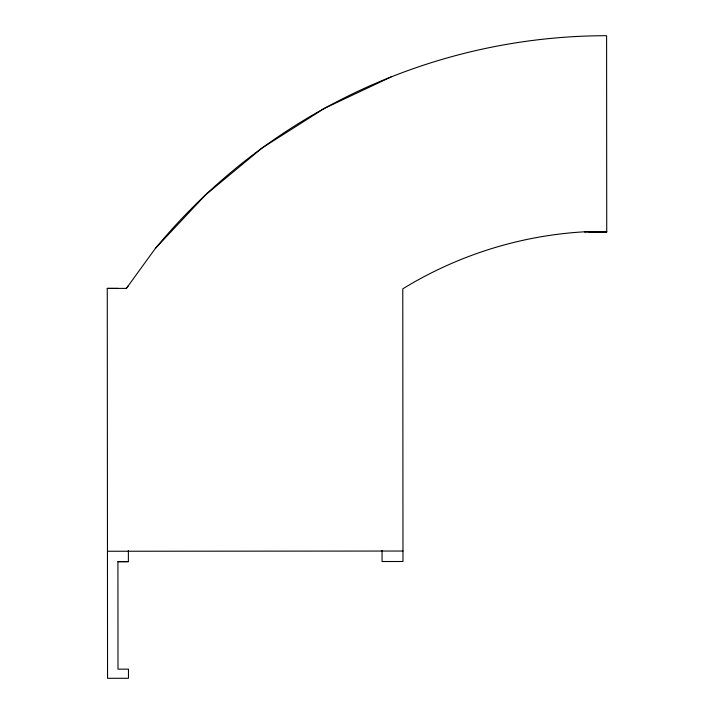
<?xml version="1.0" encoding="UTF-8"?>
<svg xmlns="http://www.w3.org/2000/svg" width="714" height="714" viewBox="0 0 714 714"><rect width="100%" height="100%" fill="white"/><g stroke="black" fill="none" stroke-linecap="round" stroke-linejoin="round"><path stroke-width="1.07" d="M382.052 550.387L382.061 561.516L402.982 561.499L402.785 288.84A390.353 390.353 0 0 1 588.309 231.604L606.73 231.871L584.507 232.023M128.377 550.539L128.377 561.659L117.926 561.659L117.997 669.152L128.466 669.143L128.466 678.282L107.546 678.3L107.27 288.394L126.378 288.394L128.19 285.895M126.378 288.385L155.375 248.418L205.694 194.761L262.341 147.825L324.433 108.358L390.969 76.987M117.917 561.668L128.377 561.659M107.27 288.394L117.917 288.394M107.457 551.253L402.973 551.038M606.73 231.907L588.309 231.604L606.73 231.925L606.597 35.7A585.81 585.81 0 0 0 155.375 248.418"/></g></svg>
